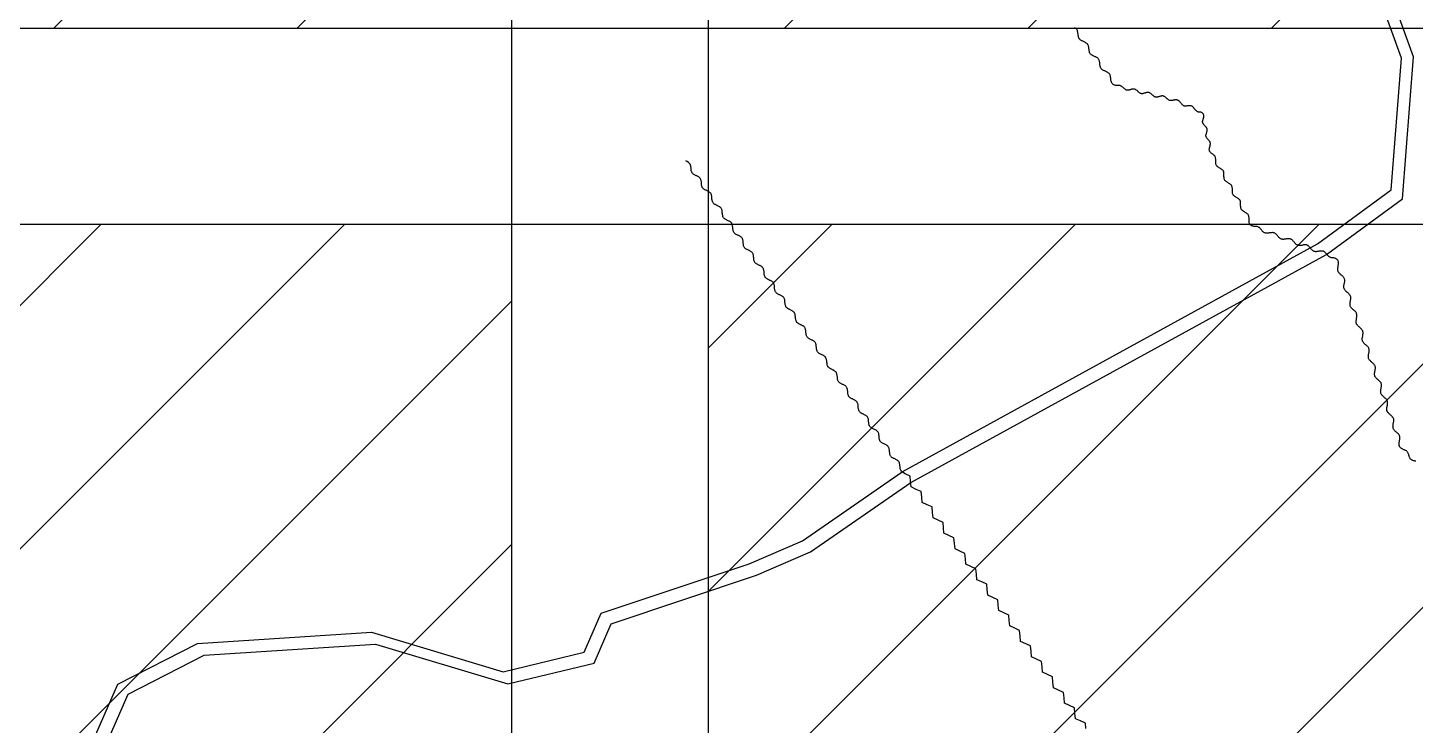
# Model space of a CAD drawing. Header units: metres. Extents: x 511779 to 512620, y 196282 to 196876.
# Drawn here: x 512557.4 to 512567.47, y 196420.21 to 196425.28 of the extents above; entities that cross this region are included whole.
import ezdxf

# ---------------------------------------------------------------- set-up
doc = ezdxf.new("R2010")
doc.units = ezdxf.units.M
doc.header["$MEASUREMENT"] = 0
doc.layers.get('0').update_dxf_attribs({"linetype": 'CONTINUOUS'})
for name, color, linetype in [('BANGUNAN', 5, 'CONTINUOUS'), ('KOP', 7, 'CONTINUOUS'), ('sungai', 45, 'CONTINUOUS')]:
    doc.layers.add(name, color=color, linetype=linetype)

msp = doc.modelspace()

# ---------------------------------------------------------------- hatches: boundary and pattern name
at = {"layer": 'KOP', "ltscale": 0.5}
h = msp.add_hatch(dxfattribs=at)
h.set_pattern_fill('ANSI31', color=1, scale=10, style=0)
h.set_pattern_definition([(45, (71.4876, 0), (-0.8838834765, 0.8838834765), [])])
edge = h.paths.add_edge_path(flags=16)
edge.add_arc((512532.423, 196433.478), 3.057, 0, 360)
h.paths.add_polyline_path([(512523.858, 196440.95), (512543.808, 196440.95), (512543.808, 196423.85), (512523.858, 196423.85)])
h.paths.add_polyline_path([(512542.383, 196440.95), (512562.333, 196440.95), (512562.333, 196423.85), (512542.383, 196423.85)])
edge = h.paths.add_edge_path(flags=16)
edge.add_arc((512551.955, 196433.478), 3.057, 0, 360)
h.paths.add_polyline_path([(512560.908, 196440.95), (512580.858, 196440.95), (512580.858, 196423.85), (512560.908, 196423.85)])
edge = h.paths.add_edge_path(flags=16)
edge.add_arc((512570.126, 196433.478), 3.057, 0, 360)
h.paths.add_polyline_path([(512579.433, 196425.275), (512599.383, 196425.275), (512599.383, 196408.175), (512579.433, 196408.175)])
edge = h.paths.add_edge_path(flags=16)
edge.add_arc((512589.144, 196417.665), 3.057, 0, 360)
h.paths.add_polyline_path([(512560.908, 196425.275), (512580.858, 196425.275), (512580.858, 196408.175), (512560.908, 196408.175)])
h.paths.add_polyline_path([(512542.383, 196425.275), (512562.333, 196425.275), (512562.333, 196408.175), (512542.383, 196408.175)])
h.paths.add_polyline_path([(512523.858, 196425.275), (512543.808, 196425.275), (512543.808, 196408.175), (512523.858, 196408.175)])
h.paths.add_polyline_path([(512505.333, 196425.275), (512525.283, 196425.275), (512525.283, 196408.175), (512505.333, 196408.175)])
h.paths.add_polyline_path([(512523.858, 196409.6), (512543.808, 196409.6), (512543.808, 196392.5), (512523.858, 196392.5)])
h.paths.add_polyline_path([(512505.333, 196409.6), (512525.283, 196409.6), (512525.283, 196392.5), (512505.333, 196392.5)])
h.paths.add_polyline_path([(512542.383, 196409.6), (512562.333, 196409.6), (512562.333, 196392.5), (512542.383, 196392.5)])
h.paths.add_polyline_path([(512560.908, 196409.6), (512580.858, 196409.6), (512580.858, 196392.5), (512560.908, 196392.5)])
h.paths.add_polyline_path([(512579.433, 196409.6), (512599.383, 196409.6), (512599.383, 196392.5), (512579.433, 196392.5)])
h.paths.add_polyline_path([(512597.958, 196393.925), (512617.908, 196393.925), (512617.908, 196376.825), (512597.958, 196376.825)])
h.paths.add_polyline_path([(512579.433, 196393.925), (512599.383, 196393.925), (512599.383, 196376.825), (512579.433, 196376.825)])
h.paths.add_polyline_path([(512560.908, 196393.925), (512580.858, 196393.925), (512580.858, 196376.825), (512560.908, 196376.825)])
h.paths.add_polyline_path([(512542.383, 196393.925), (512562.333, 196393.925), (512562.333, 196376.825), (512542.383, 196376.825)])
h.paths.add_polyline_path([(512523.858, 196393.925), (512543.808, 196393.925), (512543.808, 196376.825), (512523.858, 196376.825)])
edge = h.paths.add_edge_path(flags=16)
edge.add_arc((512571.015, 196385.187), 3.057, 0, 360)
edge = h.paths.add_edge_path(flags=16)
edge.add_arc((512551.79, 196384.481), 3.057, 0, 360)
edge = h.paths.add_edge_path(flags=16)
edge.add_arc((512532.988, 196384.481), 3.057, 0, 360)
edge = h.paths.add_edge_path(flags=16)
edge.add_arc((512533.899, 196400.421), 3.057, 0, 360)
edge = h.paths.add_edge_path(flags=16)
edge.add_arc((512514.397, 196399.691), 3.057, 0, 360)
edge = h.paths.add_edge_path(flags=16)
edge.add_arc((512515.155, 196416.926), 3.057, 0, 360)
edge = h.paths.add_edge_path(flags=16)
edge.add_arc((512533.571, 196417.021), 3.057, 0, 360)
edge = h.paths.add_edge_path(flags=16)
edge.add_arc((512552.148, 196417.106), 3.057, 0, 360)
edge = h.paths.add_edge_path(flags=16)
edge.add_arc((512552.949, 196400.556), 3.057, 0, 360)
edge = h.paths.add_edge_path(flags=16)
edge.add_arc((512570.351, 196400.556), 3.057, 0, 360)
edge = h.paths.add_edge_path(flags=16)
edge.add_arc((512570.294, 196416.853), 3.057, 0, 360)
edge = h.paths.add_edge_path(flags=16)
edge.add_arc((512589.265, 196401.204), 3.057, 0, 360)
edge = h.paths.add_edge_path(flags=16)
edge.add_arc((512589.798, 196384.821), 3.057, 0, 360)
edge = h.paths.add_edge_path(flags=16)
edge.add_arc((512608.213, 196384.944), 3.057, 0, 360)

# ---------------------------------------------------------------- linework, layer by layer
at = {"color": 5, "linetype": 'Continuous', "lineweight": -3}
for points in [[(512542.383, 196440.95), (512562.333, 196440.95), (512562.333, 196423.85), (512542.383, 196423.85)], [(512560.908, 196440.95), (512580.858, 196440.95), (512580.858, 196423.85), (512560.908, 196423.85)], [(512542.383, 196425.275), (512562.333, 196425.275), (512562.333, 196408.175), (512542.383, 196408.175)], [(512560.908, 196425.275), (512580.858, 196425.275), (512580.858, 196408.175), (512560.908, 196408.175)]]:
    msp.add_lwpolyline(points, close=True, dxfattribs=at)
at = {"layer": 'BANGUNAN', "color": 3, "linetype": 'Continuous'}
for p, q in [((512567.366, 196425.056), (512567.136, 196425.696)), ((512567.453, 196425.068), (512567.22, 196425.714)), ((512567.291, 196424.101), (512567.366, 196425.056)), ((512567.372, 196424.035), (512567.453, 196425.068)), ((512566.756, 196423.709), (512567.291, 196424.101)), ((512566.82, 196423.631), (512567.372, 196424.035)), ((512563.742, 196422.055), (512566.756, 196423.709)), ((512563.805, 196421.976), (512566.82, 196423.631)), ((512563.017, 196421.554), (512563.742, 196422.055)), ((512563.077, 196421.474), (512563.805, 196421.976)), ((512562.631, 196421.386), (512563.017, 196421.554)), ((512562.685, 196421.303), (512563.077, 196421.474)), ((512561.557, 196421.027), (512562.631, 196421.386)), ((512561.63, 196420.95), (512562.685, 196421.303)), ((512561.433, 196420.744), (512561.557, 196421.027)), ((512561.505, 196420.665), (512561.63, 196420.95)), ((512558.048, 196420.513), (512558.627, 196420.808)), ((512558.627, 196420.808), (512559.889, 196420.89)), ((512559.889, 196420.89), (512560.845, 196420.602)), ((512558.123, 196420.441), (512558.676, 196420.723)), ((512558.676, 196420.723), (512559.92, 196420.804)), ((512559.92, 196420.804), (512560.88, 196420.514)), ((512560.845, 196420.602), (512561.433, 196420.744)), ((512560.88, 196420.514), (512561.505, 196420.665)), ((512557.705, 196419.726), (512558.048, 196420.513)), ((512557.788, 196419.673), (512558.123, 196420.441))]:
    msp.add_line(p, q, dxfattribs=at)
at = {"layer": 'sungai', "color": 43, "lineweight": -3, "ltscale": 30}
for points in [[(512567.469, 196422.131), (512567.465, 196422.132), (512567.461, 196422.133), (512567.456, 196422.134), (512567.452, 196422.135), (512567.448, 196422.137), (512567.444, 196422.138), (512567.441, 196422.14), (512567.437, 196422.142), (512567.434, 196422.144), (512567.431, 196422.147), (512567.429, 196422.15), (512567.427, 196422.153), (512567.425, 196422.157), (512567.423, 196422.161), (512567.422, 196422.165), (512567.42, 196422.169), (512567.419, 196422.174), (512567.418, 196422.178), (512567.416, 196422.182), (512567.415, 196422.186), (512567.413, 196422.19), (512567.411, 196422.194), (512567.409, 196422.197), (512567.407, 196422.2), (512567.404, 196422.203), (512567.401, 196422.206), (512567.398, 196422.208), (512567.394, 196422.209), (512567.39, 196422.211), (512567.386, 196422.213), (512567.382, 196422.214), (512567.378, 196422.216), (512567.374, 196422.218), (512567.37, 196422.22), (512567.366, 196422.223), (512567.363, 196422.225), (512567.359, 196422.228), (512567.356, 196422.231), (512567.354, 196422.235), (512567.352, 196422.239), (512567.35, 196422.242), (512567.349, 196422.246), (512567.348, 196422.251), (512567.348, 196422.255), (512567.348, 196422.26), (512567.349, 196422.264), (512567.349, 196422.269), (512567.35, 196422.274), (512567.351, 196422.278), (512567.352, 196422.283), (512567.353, 196422.288), (512567.353, 196422.293), (512567.354, 196422.297), (512567.354, 196422.302), (512567.354, 196422.306), (512567.353, 196422.31), (512567.352, 196422.314), (512567.35, 196422.318), (512567.348, 196422.322), (512567.346, 196422.325), (512567.343, 196422.329), (512567.339, 196422.332), (512567.336, 196422.335), (512567.332, 196422.339), (512567.329, 196422.342), (512567.325, 196422.345), (512567.321, 196422.348), (512567.318, 196422.351), (512567.315, 196422.355), (512567.312, 196422.358), (512567.309, 196422.362), (512567.307, 196422.365), (512567.305, 196422.369), (512567.304, 196422.373), (512567.304, 196422.378), (512567.303, 196422.382), (512567.304, 196422.386), (512567.304, 196422.391), (512567.305, 196422.396), (512567.306, 196422.4), (512567.306, 196422.405), (512567.307, 196422.41), (512567.308, 196422.415), (512567.309, 196422.419), (512567.309, 196422.424), (512567.309, 196422.429), (512567.309, 196422.433), (512567.309, 196422.437), (512567.307, 196422.441), (512567.306, 196422.445), (512567.304, 196422.449), (512567.301, 196422.452), (512567.298, 196422.456), (512567.295, 196422.459), (512567.291, 196422.462), (512567.288, 196422.465), (512567.284, 196422.469), (512567.28, 196422.472), (512567.277, 196422.475), (512567.273, 196422.478), (512567.27, 196422.482), (512567.267, 196422.485), (512567.265, 196422.489), (512567.262, 196422.492), (512567.261, 196422.496), (512567.26, 196422.5), (512567.259, 196422.504), (512567.259, 196422.509), (512567.259, 196422.513), (512567.26, 196422.518), (512567.26, 196422.523), (512567.261, 196422.527), (512567.262, 196422.532), (512567.263, 196422.537), (512567.264, 196422.542), (512567.264, 196422.546), (512567.265, 196422.551), (512567.265, 196422.555), (512567.265, 196422.56), (512567.264, 196422.564), (512567.263, 196422.568), (512567.261, 196422.572), (512567.259, 196422.576), (512567.257, 196422.579), (512567.254, 196422.583), (512567.25, 196422.586), (512567.247, 196422.589), (512567.243, 196422.592), (512567.24, 196422.595), (512567.236, 196422.599), (512567.232, 196422.602), (512567.229, 196422.605), (512567.226, 196422.608), (512567.223, 196422.612), (512567.22, 196422.615), (512567.218, 196422.619), (512567.216, 196422.623), (512567.215, 196422.627), (512567.215, 196422.631), (512567.214, 196422.636), (512567.215, 196422.64), (512567.215, 196422.645), (512567.216, 196422.649), (512567.216, 196422.654), (512567.217, 196422.659), (512567.218, 196422.664), (512567.219, 196422.668), (512567.22, 196422.673), (512567.22, 196422.678), (512567.22, 196422.682), (512567.22, 196422.687), (512567.22, 196422.691), (512567.218, 196422.695), (512567.217, 196422.699), (512567.215, 196422.702), (512567.212, 196422.706), (512567.209, 196422.709), (512567.206, 196422.713), (512567.202, 196422.716), (512567.199, 196422.719), (512567.195, 196422.722), (512567.191, 196422.725), (512567.188, 196422.729), (512567.184, 196422.732), (512567.181, 196422.735), (512567.178, 196422.739), (512567.176, 196422.742), (512567.173, 196422.746), (512567.172, 196422.75), (512567.171, 196422.754), (512567.17, 196422.758), (512567.17, 196422.762), (512567.17, 196422.767), (512567.17, 196422.772), (512567.171, 196422.776), (512567.172, 196422.781), (512567.173, 196422.786), (512567.174, 196422.79), (512567.175, 196422.795), (512567.175, 196422.8), (512567.176, 196422.805), (512567.176, 196422.809), (512567.176, 196422.813), (512567.175, 196422.818), (512567.174, 196422.822), (512567.172, 196422.826), (512567.17, 196422.829), (512567.167, 196422.833), (512567.165, 196422.836), (512567.161, 196422.84), (512567.158, 196422.843), (512567.154, 196422.846), (512567.151, 196422.849), (512567.147, 196422.852), (512567.143, 196422.856), (512567.14, 196422.859), (512567.137, 196422.862), (512567.134, 196422.865), (512567.131, 196422.869), (512567.129, 196422.873), (512567.127, 196422.877), (512567.126, 196422.881), (512567.125, 196422.885), (512567.125, 196422.889), (512567.125, 196422.894), (512567.126, 196422.898), (512567.127, 196422.903), (512567.127, 196422.908), (512567.128, 196422.913), (512567.129, 196422.917), (512567.13, 196422.922), (512567.131, 196422.927), (512567.131, 196422.931), (512567.131, 196422.936), (512567.131, 196422.94), (512567.13, 196422.944), (512567.129, 196422.949), (512567.128, 196422.952), (512567.126, 196422.956), (512567.123, 196422.96), (512567.12, 196422.963), (512567.117, 196422.966), (512567.113, 196422.97), (512567.11, 196422.973), (512567.106, 196422.976), (512567.102, 196422.979), (512567.099, 196422.982), (512567.095, 196422.986), (512567.092, 196422.989), (512567.089, 196422.992), (512567.087, 196422.996), (512567.084, 196423), (512567.083, 196423.003), (512567.082, 196423.007), (512567.081, 196423.012), (512567.081, 196423.016), (512567.081, 196423.021), (512567.081, 196423.025), (512567.082, 196423.03), (512567.083, 196423.035), (512567.084, 196423.039), (512567.085, 196423.044), (512567.085, 196423.049), (512567.086, 196423.054), (512567.087, 196423.058), (512567.087, 196423.063), (512567.087, 196423.067), (512567.086, 196423.071), (512567.085, 196423.075), (512567.083, 196423.079), (512567.081, 196423.083), (512567.078, 196423.086), (512567.075, 196423.09), (512567.072, 196423.093), (512567.069, 196423.096), (512567.065, 196423.1), (512567.062, 196423.103), (512567.058, 196423.106), (512567.054, 196423.109), (512567.051, 196423.112), (512567.048, 196423.116), (512567.045, 196423.119), (512567.042, 196423.123), (512567.04, 196423.126), (512567.038, 196423.13), (512567.037, 196423.134), (512567.036, 196423.139), (512567.036, 196423.143), (512567.036, 196423.147), (512567.037, 196423.152), (512567.038, 196423.157), (512567.038, 196423.161), (512567.039, 196423.166), (512567.04, 196423.171), (512567.041, 196423.176), (512567.042, 196423.18), (512567.042, 196423.185), (512567.042, 196423.19), (512567.042, 196423.194), (512567.041, 196423.198), (512567.04, 196423.202), (512567.039, 196423.206), (512567.036, 196423.21), (512567.034, 196423.213), (512567.031, 196423.217), (512567.028, 196423.22), (512567.024, 196423.223), (512567.021, 196423.226), (512567.017, 196423.23), (512567.013, 196423.233), (512567.01, 196423.236), (512567.006, 196423.239), (512567.003, 196423.243), (512567, 196423.246), (512566.997, 196423.25), (512566.995, 196423.253), (512566.994, 196423.257), (512566.993, 196423.261), (512566.992, 196423.265), (512566.992, 196423.27), (512566.992, 196423.274), (512566.992, 196423.279), (512566.993, 196423.284), (512566.994, 196423.288), (512566.995, 196423.293), (512566.996, 196423.298), (512566.996, 196423.303), (512566.997, 196423.307), (512566.998, 196423.312), (512566.998, 196423.316), (512566.998, 196423.321), (512566.997, 196423.325), (512566.996, 196423.329), (512566.994, 196423.333), (512566.992, 196423.337), (512566.989, 196423.34), (512566.986, 196423.344), (512566.983, 196423.347), (512566.98, 196423.35), (512566.976, 196423.353), (512566.972, 196423.356), (512566.969, 196423.36), (512566.965, 196423.363), (512566.962, 196423.366), (512566.959, 196423.369), (512566.956, 196423.373), (512566.953, 196423.376), (512566.951, 196423.38), (512566.949, 196423.384), (512566.948, 196423.388), (512566.947, 196423.392), (512566.947, 196423.397), (512566.947, 196423.401), (512566.948, 196423.406), (512566.948, 196423.41), (512566.949, 196423.415), (512566.95, 196423.42), (512566.951, 196423.425), (512566.952, 196423.429), (512566.953, 196423.434), (512566.953, 196423.439), (512566.953, 196423.443), (512566.953, 196423.448), (512566.952, 196423.452), (512566.951, 196423.456), (512566.95, 196423.46), (512566.947, 196423.463), (512566.945, 196423.467), (512566.942, 196423.47), (512566.939, 196423.474), (512566.935, 196423.477), (512566.932, 196423.48), (512566.928, 196423.483), (512566.924, 196423.486), (512566.921, 196423.49), (512566.917, 196423.493), (512566.914, 196423.496), (512566.911, 196423.5), (512566.908, 196423.503), (512566.906, 196423.507), (512566.905, 196423.511), (512566.903, 196423.515), (512566.903, 196423.519), (512566.903, 196423.523), (512566.903, 196423.528), (512566.903, 196423.533), (512566.904, 196423.537), (512566.905, 196423.542), (512566.906, 196423.547), (512566.907, 196423.552), (512566.907, 196423.556), (512566.908, 196423.561), (512566.908, 196423.566), (512566.909, 196423.57), (512566.908, 196423.574), (512566.908, 196423.579), (512566.907, 196423.583), (512566.905, 196423.587), (512566.903, 196423.59), (512566.9, 196423.594), (512566.897, 196423.597), (512566.894, 196423.599), (512566.89, 196423.602), (512566.886, 196423.603), (512566.882, 196423.605), (512566.878, 196423.606), (512566.874, 196423.607), (512566.87, 196423.607), (512566.865, 196423.607), (512566.861, 196423.608), (512566.857, 196423.608), (512566.853, 196423.609), (512566.849, 196423.61), (512566.846, 196423.612), (512566.842, 196423.614), (512566.839, 196423.616), (512566.836, 196423.619), (512566.833, 196423.622), (512566.83, 196423.625), (512566.827, 196423.629), (512566.824, 196423.632), (512566.821, 196423.636), (512566.818, 196423.639), (512566.815, 196423.643), (512566.812, 196423.646), (512566.809, 196423.649), (512566.806, 196423.651), (512566.802, 196423.653), (512566.799, 196423.655), (512566.795, 196423.656), (512566.791, 196423.657), (512566.787, 196423.657), (512566.782, 196423.657), (512566.778, 196423.657), (512566.774, 196423.656), (512566.769, 196423.655), (512566.765, 196423.655), (512566.76, 196423.654), (512566.756, 196423.653), (512566.751, 196423.653), (512566.747, 196423.652), (512566.742, 196423.652), (512566.738, 196423.653), (512566.734, 196423.653), (512566.731, 196423.654), (512566.727, 196423.656), (512566.724, 196423.658), (512566.72, 196423.661), (512566.717, 196423.664), (512566.714, 196423.667), (512566.711, 196423.67), (512566.708, 196423.673), (512566.705, 196423.677), (512566.702, 196423.68), (512566.699, 196423.684), (512566.696, 196423.687), (512566.693, 196423.69), (512566.69, 196423.693), (512566.687, 196423.696), (512566.683, 196423.698), (512566.68, 196423.7), (512566.676, 196423.701), (512566.672, 196423.701), (512566.668, 196423.702), (512566.664, 196423.702), (512566.659, 196423.701), (512566.655, 196423.701), (512566.65, 196423.7), (512566.646, 196423.699), (512566.641, 196423.698), (512566.637, 196423.698), (512566.632, 196423.697), (512566.628, 196423.697), (512566.624, 196423.697), (512566.62, 196423.697), (512566.616, 196423.698), (512566.612, 196423.699), (512566.608, 196423.701), (512566.605, 196423.703), (512566.601, 196423.705), (512566.598, 196423.708), (512566.595, 196423.711), (512566.592, 196423.715), (512566.589, 196423.718), (512566.586, 196423.721), (512566.583, 196423.725), (512566.58, 196423.728), (512566.577, 196423.732), (512566.574, 196423.735), (512566.571, 196423.738), (512566.568, 196423.74), (512566.564, 196423.742), (512566.561, 196423.744), (512566.557, 196423.745), (512566.553, 196423.746), (512566.549, 196423.746), (512566.545, 196423.746), (512566.54, 196423.746), (512566.536, 196423.745), (512566.531, 196423.745), (512566.527, 196423.744), (512566.522, 196423.743), (512566.518, 196423.742), (512566.513, 196423.742), (512566.509, 196423.741), (512566.505, 196423.741), (512566.501, 196423.742), (512566.497, 196423.742), (512566.493, 196423.743), (512566.489, 196423.745), (512566.486, 196423.747), (512566.483, 196423.75), (512566.479, 196423.753), (512566.476, 196423.756), (512566.473, 196423.759), (512566.47, 196423.763), (512566.467, 196423.766), (512566.465, 196423.77), (512566.462, 196423.773), (512566.459, 196423.776), (512566.456, 196423.779), (512566.452, 196423.782), (512566.449, 196423.785), (512566.446, 196423.787), (512566.442, 196423.789), (512566.438, 196423.79), (512566.434, 196423.79), (512566.43, 196423.791), (512566.426, 196423.791), (512566.421, 196423.79), (512566.417, 196423.79), (512566.413, 196423.789), (512566.408, 196423.788), (512566.404, 196423.788), (512566.399, 196423.787), (512566.395, 196423.786), (512566.39, 196423.786), (512566.386, 196423.786), (512566.382, 196423.786), (512566.378, 196423.787), (512566.374, 196423.788), (512566.37, 196423.79), (512566.367, 196423.792), (512566.364, 196423.794), (512566.361, 196423.797), (512566.357, 196423.8), (512566.354, 196423.804), (512566.352, 196423.807), (512566.349, 196423.811), (512566.346, 196423.814), (512566.343, 196423.818), (512566.34, 196423.821), (512566.337, 196423.824), (512566.334, 196423.827), (512566.33, 196423.829), (512566.327, 196423.831), (512566.323, 196423.833), (512566.319, 196423.834), (512566.315, 196423.835), (512566.311, 196423.835), (512566.307, 196423.836), (512566.303, 196423.836), (512566.299, 196423.836), (512566.294, 196423.836), (512566.29, 196423.837), (512566.286, 196423.838), (512566.282, 196423.839), (512566.278, 196423.841), (512566.275, 196423.843), (512566.271, 196423.845), (512566.268, 196423.848), (512566.266, 196423.85), (512566.264, 196423.854), (512566.262, 196423.857), (512566.261, 196423.861), (512566.26, 196423.865), (512566.259, 196423.869), (512566.259, 196423.873), (512566.259, 196423.877), (512566.259, 196423.882), (512566.259, 196423.886), (512566.259, 196423.89), (512566.259, 196423.895), (512566.259, 196423.899), (512566.258, 196423.903), (512566.258, 196423.907), (512566.257, 196423.911), (512566.256, 196423.915), (512566.254, 196423.918), (512566.252, 196423.922), (512566.249, 196423.925), (512566.246, 196423.927), (512566.243, 196423.93), (512566.24, 196423.932), (512566.236, 196423.935), (512566.232, 196423.937), (512566.229, 196423.939), (512566.225, 196423.942), (512566.221, 196423.944), (512566.218, 196423.946), (512566.214, 196423.949), (512566.211, 196423.951), (512566.208, 196423.954), (512566.205, 196423.957), (512566.203, 196423.96), (512566.202, 196423.964), (512566.2, 196423.967), (512566.2, 196423.971), (512566.199, 196423.975), (512566.199, 196423.979), (512566.198, 196423.984), (512566.198, 196423.988), (512566.198, 196423.992), (512566.198, 196423.997), (512566.198, 196424.001), (512566.198, 196424.006), (512566.198, 196424.01), (512566.197, 196424.014), (512566.196, 196424.018), (512566.195, 196424.021), (512566.194, 196424.025), (512566.191, 196424.028), (512566.189, 196424.031), (512566.186, 196424.034), (512566.183, 196424.036), (512566.179, 196424.039), (512566.176, 196424.041), (512566.172, 196424.043), (512566.168, 196424.046), (512566.164, 196424.048), (512566.161, 196424.05), (512566.157, 196424.053), (512566.154, 196424.055), (512566.15, 196424.058), (512566.147, 196424.06), (512566.145, 196424.063), (512566.143, 196424.066), (512566.141, 196424.07), (512566.14, 196424.074), (512566.139, 196424.078), (512566.138, 196424.082), (512566.138, 196424.086), (512566.138, 196424.09), (512566.138, 196424.095), (512566.138, 196424.099), (512566.138, 196424.103), (512566.138, 196424.108), (512566.138, 196424.112), (512566.137, 196424.116), (512566.137, 196424.12), (512566.136, 196424.124), (512566.135, 196424.128), (512566.133, 196424.131), (512566.131, 196424.135), (512566.128, 196424.138), (512566.125, 196424.14), (512566.122, 196424.143), (512566.119, 196424.145), (512566.115, 196424.148), (512566.111, 196424.15), (512566.108, 196424.152), (512566.104, 196424.154), (512566.1, 196424.157), (512566.097, 196424.159), (512566.093, 196424.161), (512566.09, 196424.164), (512566.087, 196424.167), (512566.084, 196424.17), (512566.082, 196424.173), (512566.081, 196424.176), (512566.079, 196424.18), (512566.079, 196424.184), (512566.078, 196424.188), (512566.078, 196424.192), (512566.077, 196424.197), (512566.077, 196424.201), (512566.077, 196424.205), (512566.077, 196424.21), (512566.077, 196424.214), (512566.077, 196424.218), (512566.077, 196424.223), (512566.076, 196424.227), (512566.075, 196424.231), (512566.074, 196424.234), (512566.073, 196424.238), (512566.07, 196424.241), (512566.068, 196424.244), (512566.065, 196424.247), (512566.062, 196424.249), (512566.058, 196424.252), (512566.055, 196424.254), (512566.051, 196424.256), (512566.047, 196424.259), (512566.043, 196424.261), (512566.04, 196424.263), (512566.036, 196424.265), (512566.033, 196424.268), (512566.029, 196424.27), (512566.026, 196424.273), (512566.024, 196424.276), (512566.022, 196424.279), (512566.02, 196424.283), (512566.019, 196424.287), (512566.018, 196424.29), (512566.017, 196424.294), (512566.017, 196424.299), (512566.017, 196424.303), (512566.017, 196424.307), (512566.017, 196424.312), (512566.017, 196424.316), (512566.017, 196424.321), (512566.017, 196424.325), (512566.016, 196424.329), (512566.016, 196424.333), (512566.015, 196424.337), (512566.014, 196424.341), (512566.012, 196424.344), (512566.01, 196424.347), (512566.007, 196424.35), (512566.005, 196424.353), (512566.001, 196424.356), (512565.998, 196424.358), (512565.995, 196424.361), (512565.992, 196424.363), (512565.988, 196424.366), (512565.985, 196424.368), (512565.982, 196424.371), (512565.98, 196424.373), (512565.977, 196424.376), (512565.975, 196424.379), (512565.973, 196424.382), (512565.972, 196424.385), (512565.971, 196424.388), (512565.97, 196424.391), (512565.97, 196424.394), (512565.971, 196424.398), (512565.971, 196424.401), (512565.972, 196424.405), (512565.973, 196424.408), (512565.974, 196424.412), (512565.975, 196424.415), (512565.976, 196424.419), (512565.977, 196424.422), (512565.978, 196424.426), (512565.978, 196424.43), (512565.979, 196424.433), (512565.979, 196424.436), (512565.979, 196424.44), (512565.978, 196424.443), (512565.977, 196424.446), (512565.976, 196424.449), (512565.974, 196424.452), (512565.972, 196424.455), (512565.97, 196424.457), (512565.968, 196424.46), (512565.965, 196424.463), (512565.963, 196424.466), (512565.96, 196424.468), (512565.958, 196424.471), (512565.955, 196424.474), (512565.953, 196424.477), (512565.951, 196424.48), (512565.949, 196424.482), (512565.948, 196424.485), (512565.947, 196424.489), (512565.946, 196424.492), (512565.946, 196424.495), (512565.946, 196424.498), (512565.947, 196424.502), (512565.948, 196424.505), (512565.949, 196424.509), (512565.95, 196424.512), (512565.951, 196424.516), (512565.952, 196424.52), (512565.953, 196424.523), (512565.954, 196424.527), (512565.954, 196424.53), (512565.955, 196424.534), (512565.955, 196424.537), (512565.955, 196424.54), (512565.954, 196424.544), (512565.953, 196424.547), (512565.952, 196424.55), (512565.95, 196424.553), (512565.948, 196424.555), (512565.946, 196424.558), (512565.944, 196424.561), (512565.941, 196424.564), (512565.939, 196424.566), (512565.936, 196424.569), (512565.934, 196424.572), (512565.931, 196424.575), (512565.929, 196424.577), (512565.927, 196424.58), (512565.925, 196424.583), (512565.924, 196424.586), (512565.923, 196424.589), (512565.922, 196424.592), (512565.922, 196424.596), (512565.922, 196424.599), (512565.923, 196424.603), (512565.924, 196424.606), (512565.925, 196424.61), (512565.926, 196424.613), (512565.927, 196424.617), (512565.928, 196424.62), (512565.929, 196424.624), (512565.93, 196424.627), (512565.93, 196424.631), (512565.931, 196424.634), (512565.931, 196424.638), (512565.931, 196424.641), (512565.93, 196424.644), (512565.929, 196424.647), (512565.928, 196424.65), (512565.926, 196424.653), (512565.924, 196424.656), (512565.922, 196424.658), (512565.919, 196424.66), (512565.916, 196424.662), (512565.913, 196424.663), (512565.909, 196424.664), (512565.906, 196424.664), (512565.903, 196424.665), (512565.899, 196424.665), (512565.895, 196424.666), (512565.892, 196424.666), (512565.889, 196424.667), (512565.885, 196424.668), (512565.882, 196424.67), (512565.879, 196424.672), (512565.877, 196424.674), (512565.874, 196424.677), (512565.871, 196424.679), (512565.869, 196424.682), (512565.867, 196424.685), (512565.864, 196424.689), (512565.862, 196424.692), (512565.859, 196424.695), (512565.857, 196424.698), (512565.854, 196424.701), (512565.852, 196424.703), (512565.849, 196424.706), (512565.846, 196424.708), (512565.843, 196424.709), (512565.84, 196424.71), (512565.836, 196424.711), (512565.833, 196424.711), (512565.829, 196424.711), (512565.825, 196424.711), (512565.822, 196424.711), (512565.818, 196424.711), (512565.814, 196424.71), (512565.81, 196424.71), (512565.806, 196424.709), (512565.802, 196424.709), (512565.798, 196424.709), (512565.795, 196424.709), (512565.791, 196424.709), (512565.788, 196424.71), (512565.784, 196424.711), (512565.781, 196424.713), (512565.778, 196424.715), (512565.776, 196424.717), (512565.773, 196424.72), (512565.771, 196424.723), (512565.768, 196424.726), (512565.766, 196424.729), (512565.763, 196424.732), (512565.761, 196424.735), (512565.759, 196424.738), (512565.756, 196424.741), (512565.754, 196424.744), (512565.751, 196424.746), (512565.748, 196424.749), (512565.745, 196424.751), (512565.742, 196424.752), (512565.739, 196424.753), (512565.736, 196424.754), (512565.732, 196424.754), (512565.728, 196424.755), (512565.725, 196424.754), (512565.721, 196424.754), (512565.717, 196424.753), (512565.713, 196424.753), (512565.709, 196424.752), (512565.706, 196424.751), (512565.702, 196424.75), (512565.698, 196424.749), (512565.695, 196424.749), (512565.691, 196424.749), (512565.688, 196424.749), (512565.684, 196424.75), (512565.681, 196424.751), (512565.678, 196424.752), (512565.675, 196424.754), (512565.672, 196424.756), (512565.669, 196424.758), (512565.666, 196424.761), (512565.664, 196424.763), (512565.661, 196424.766), (512565.658, 196424.769), (512565.655, 196424.771), (512565.652, 196424.774), (512565.649, 196424.776), (512565.646, 196424.778), (512565.643, 196424.78), (512565.64, 196424.781), (512565.637, 196424.782), (512565.634, 196424.783), (512565.63, 196424.783), (512565.627, 196424.783), (512565.623, 196424.782), (512565.62, 196424.782), (512565.616, 196424.781), (512565.612, 196424.78), (512565.609, 196424.779), (512565.605, 196424.777), (512565.601, 196424.776), (512565.597, 196424.776), (512565.594, 196424.775), (512565.59, 196424.774), (512565.587, 196424.774), (512565.583, 196424.774), (512565.58, 196424.775), (512565.577, 196424.776), (512565.574, 196424.777), (512565.571, 196424.779), (512565.568, 196424.781), (512565.565, 196424.783), (512565.562, 196424.786), (512565.559, 196424.788), (512565.556, 196424.791), (512565.553, 196424.794), (512565.551, 196424.796), (512565.548, 196424.799), (512565.545, 196424.801), (512565.542, 196424.803), (512565.539, 196424.805), (512565.536, 196424.806), (512565.533, 196424.807), (512565.529, 196424.808), (512565.526, 196424.808), (512565.522, 196424.808), (512565.519, 196424.807), (512565.515, 196424.807), (512565.511, 196424.806), (512565.508, 196424.805), (512565.504, 196424.804), (512565.5, 196424.803), (512565.497, 196424.802), (512565.493, 196424.801), (512565.489, 196424.8), (512565.486, 196424.799), (512565.482, 196424.799), (512565.479, 196424.799), (512565.476, 196424.8), (512565.472, 196424.801), (512565.469, 196424.802), (512565.466, 196424.804), (512565.463, 196424.806), (512565.46, 196424.809), (512565.457, 196424.811), (512565.455, 196424.814), (512565.452, 196424.816), (512565.449, 196424.819), (512565.446, 196424.822), (512565.443, 196424.824), (512565.44, 196424.826), (512565.438, 196424.828), (512565.434, 196424.83), (512565.431, 196424.832), (512565.428, 196424.833), (512565.425, 196424.833), (512565.421, 196424.833), (512565.418, 196424.833), (512565.414, 196424.833), (512565.411, 196424.832), (512565.407, 196424.831), (512565.403, 196424.83), (512565.4, 196424.829), (512565.396, 196424.828), (512565.392, 196424.827), (512565.389, 196424.826), (512565.385, 196424.825), (512565.381, 196424.825), (512565.378, 196424.824), (512565.374, 196424.825), (512565.371, 196424.825), (512565.368, 196424.826), (512565.365, 196424.828), (512565.362, 196424.829), (512565.359, 196424.831), (512565.356, 196424.834), (512565.353, 196424.836), (512565.35, 196424.839), (512565.347, 196424.841), (512565.345, 196424.844), (512565.342, 196424.847), (512565.339, 196424.849), (512565.336, 196424.852), (512565.333, 196424.854), (512565.33, 196424.855), (512565.327, 196424.857), (512565.324, 196424.858), (512565.32, 196424.858), (512565.317, 196424.859), (512565.313, 196424.859), (512565.31, 196424.858), (512565.306, 196424.858), (512565.302, 196424.858), (512565.298, 196424.858), (512565.294, 196424.858), (512565.29, 196424.859), (512565.286, 196424.86), (512565.282, 196424.861), (512565.278, 196424.863), (512565.274, 196424.865), (512565.271, 196424.867), (512565.268, 196424.87), (512565.265, 196424.873), (512565.263, 196424.877), (512565.261, 196424.881), (512565.26, 196424.885), (512565.258, 196424.889), (512565.257, 196424.894), (512565.257, 196424.898), (512565.256, 196424.903), (512565.256, 196424.908), (512565.255, 196424.913), (512565.254, 196424.918), (512565.254, 196424.922), (512565.253, 196424.927), (512565.252, 196424.931), (512565.25, 196424.935), (512565.248, 196424.939), (512565.246, 196424.943), (512565.243, 196424.946), (512565.24, 196424.949), (512565.237, 196424.951), (512565.233, 196424.954), (512565.229, 196424.956), (512565.225, 196424.958), (512565.22, 196424.96), (512565.216, 196424.962), (512565.212, 196424.964), (512565.207, 196424.966), (512565.203, 196424.968), (512565.199, 196424.97), (512565.195, 196424.973), (512565.192, 196424.975), (512565.188, 196424.978), (512565.186, 196424.981), (512565.184, 196424.985), (512565.182, 196424.989), (512565.18, 196424.993), (512565.179, 196424.997), (512565.178, 196425.002), (512565.177, 196425.006), (512565.177, 196425.011), (512565.176, 196425.016), (512565.176, 196425.021), (512565.175, 196425.025), (512565.174, 196425.03), (512565.174, 196425.035), (512565.172, 196425.039), (512565.171, 196425.043), (512565.169, 196425.047), (512565.167, 196425.05), (512565.164, 196425.054), (512565.161, 196425.057), (512565.158, 196425.059), (512565.154, 196425.062), (512565.15, 196425.064), (512565.146, 196425.066), (512565.141, 196425.068), (512565.137, 196425.07), (512565.132, 196425.072), (512565.128, 196425.074), (512565.124, 196425.076), (512565.12, 196425.078), (512565.116, 196425.08), (512565.112, 196425.083), (512565.109, 196425.086), (512565.107, 196425.089), (512565.104, 196425.093), (512565.102, 196425.097), (512565.101, 196425.101), (512565.1, 196425.105), (512565.099, 196425.11), (512565.098, 196425.114), (512565.098, 196425.119), (512565.097, 196425.124), (512565.097, 196425.129), (512565.096, 196425.133), (512565.095, 196425.138), (512565.094, 196425.142), (512565.093, 196425.147), (512565.092, 196425.151), (512565.09, 196425.155), (512565.088, 196425.158), (512565.085, 196425.162), (512565.082, 196425.164), (512565.078, 196425.167), (512565.075, 196425.169), (512565.071, 196425.172), (512565.066, 196425.174), (512565.062, 196425.176), (512565.058, 196425.178), (512565.053, 196425.18), (512565.049, 196425.182), (512565.045, 196425.184), (512565.04, 196425.186), (512565.037, 196425.188), (512565.033, 196425.191), (512565.03, 196425.194), (512565.027, 196425.197), (512565.025, 196425.201), (512565.023, 196425.204), (512565.022, 196425.209), (512565.021, 196425.213), (512565.02, 196425.217), (512565.019, 196425.222), (512565.018, 196425.227), (512565.018, 196425.232), (512565.017, 196425.236), (512565.017, 196425.241), (512565.016, 196425.246), (512565.015, 196425.25), (512565.014, 196425.255), (512565.013, 196425.259), (512565.011, 196425.263), (512565.008, 196425.266), (512565.006, 196425.269), (512565.003, 196425.272), (512564.999, 196425.275), (512564.995, 196425.277), (512564.991, 196425.279)], [(512563.764, 196422.039), (512563.752, 196422.046), (512563.743, 196422.052), (512563.737, 196422.058), (512563.732, 196422.065), (512563.729, 196422.072), (512563.727, 196422.078), (512563.726, 196422.084), (512563.726, 196422.09), (512563.725, 196422.096), (512563.725, 196422.102), (512563.724, 196422.107), (512563.723, 196422.112), (512563.722, 196422.116), (512563.721, 196422.12), (512563.719, 196422.124), (512563.717, 196422.128), (512563.714, 196422.131), (512563.711, 196422.134), (512563.708, 196422.137), (512563.704, 196422.139), (512563.7, 196422.141), (512563.696, 196422.144), (512563.692, 196422.146), (512563.688, 196422.148), (512563.683, 196422.15), (512563.679, 196422.152), (512563.675, 196422.154), (512563.671, 196422.156), (512563.667, 196422.159), (512563.664, 196422.161), (512563.661, 196422.164), (512563.658, 196422.167), (512563.656, 196422.171), (512563.654, 196422.175), (512563.653, 196422.179), (512563.652, 196422.183), (512563.651, 196422.188), (512563.651, 196422.192), (512563.65, 196422.197), (512563.65, 196422.202), (512563.649, 196422.206), (512563.649, 196422.211), (512563.648, 196422.216), (512563.647, 196422.22), (512563.646, 196422.225), (512563.645, 196422.229), (512563.643, 196422.233), (512563.641, 196422.236), (512563.639, 196422.239), (512563.636, 196422.242), (512563.632, 196422.245), (512563.628, 196422.247), (512563.625, 196422.25), (512563.62, 196422.252), (512563.616, 196422.254), (512563.612, 196422.256), (512563.608, 196422.258), (512563.603, 196422.26), (512563.599, 196422.262), (512563.595, 196422.264), (512563.592, 196422.267), (512563.588, 196422.269), (512563.585, 196422.272), (512563.582, 196422.276), (512563.58, 196422.279), (512563.579, 196422.283), (512563.577, 196422.287), (512563.576, 196422.291), (512563.575, 196422.296), (512563.575, 196422.301), (512563.574, 196422.305), (512563.574, 196422.31), (512563.574, 196422.315), (512563.573, 196422.319), (512563.572, 196422.324), (512563.572, 196422.329), (512563.571, 196422.333), (512563.569, 196422.337), (512563.568, 196422.341), (512563.565, 196422.344), (512563.563, 196422.348), (512563.56, 196422.35), (512563.556, 196422.353), (512563.553, 196422.356), (512563.549, 196422.358), (512563.545, 196422.36), (512563.54, 196422.362), (512563.536, 196422.364), (512563.532, 196422.366), (512563.527, 196422.368), (512563.523, 196422.37), (512563.519, 196422.373), (512563.516, 196422.375), (512563.512, 196422.378), (512563.509, 196422.381), (512563.507, 196422.384), (512563.504, 196422.387), (512563.503, 196422.391), (512563.501, 196422.395), (512563.5, 196422.4), (512563.5, 196422.404), (512563.499, 196422.409), (512563.499, 196422.413), (512563.498, 196422.418), (512563.498, 196422.423), (512563.497, 196422.428), (512563.497, 196422.432), (512563.496, 196422.437), (512563.495, 196422.441), (512563.493, 196422.445), (512563.492, 196422.449), (512563.49, 196422.453), (512563.487, 196422.456), (512563.484, 196422.459), (512563.481, 196422.461), (512563.477, 196422.464), (512563.473, 196422.466), (512563.469, 196422.468), (512563.464, 196422.47), (512563.46, 196422.472), (512563.456, 196422.474), (512563.452, 196422.476), (512563.447, 196422.479), (512563.444, 196422.481), (512563.44, 196422.483), (512563.436, 196422.486), (512563.433, 196422.489), (512563.431, 196422.492), (512563.429, 196422.496), (512563.427, 196422.499), (512563.426, 196422.504), (512563.425, 196422.508), (512563.424, 196422.512), (512563.423, 196422.517), (512563.423, 196422.522), (512563.422, 196422.526), (512563.422, 196422.531), (512563.421, 196422.536), (512563.421, 196422.54), (512563.42, 196422.545), (512563.419, 196422.549), (512563.418, 196422.553), (512563.416, 196422.557), (512563.414, 196422.561), (512563.411, 196422.564), (512563.408, 196422.567), (512563.405, 196422.57), (512563.401, 196422.572), (512563.397, 196422.574), (512563.393, 196422.576), (512563.389, 196422.579), (512563.384, 196422.581), (512563.38, 196422.583), (512563.376, 196422.585), (512563.372, 196422.587), (512563.368, 196422.589), (512563.364, 196422.592), (512563.361, 196422.594), (512563.358, 196422.597), (512563.355, 196422.6), (512563.353, 196422.604), (512563.351, 196422.608), (512563.35, 196422.612), (512563.349, 196422.616), (512563.348, 196422.621), (512563.347, 196422.625), (512563.347, 196422.63), (512563.346, 196422.635), (512563.346, 196422.639), (512563.345, 196422.644), (512563.345, 196422.649), (512563.344, 196422.653), (512563.343, 196422.658), (512563.342, 196422.662), (512563.34, 196422.665), (512563.338, 196422.669), (512563.335, 196422.672), (512563.332, 196422.675), (512563.329, 196422.678), (512563.325, 196422.68), (512563.321, 196422.683), (512563.317, 196422.685), (512563.313, 196422.687), (512563.308, 196422.689), (512563.304, 196422.691), (512563.3, 196422.693), (512563.296, 196422.695), (512563.292, 196422.697), (512563.288, 196422.7), (512563.285, 196422.702), (512563.282, 196422.705), (512563.279, 196422.709), (512563.277, 196422.712), (512563.275, 196422.716), (512563.274, 196422.72), (512563.273, 196422.724), (512563.272, 196422.729), (512563.271, 196422.733), (512563.271, 196422.738), (512563.271, 196422.743), (512563.27, 196422.748), (512563.27, 196422.752), (512563.269, 196422.757), (512563.268, 196422.761), (512563.267, 196422.766), (512563.266, 196422.77), (512563.264, 196422.774), (512563.262, 196422.777), (512563.259, 196422.78), (512563.256, 196422.783), (512563.253, 196422.786), (512563.249, 196422.788), (512563.245, 196422.791), (512563.241, 196422.793), (512563.237, 196422.795), (512563.233, 196422.797), (512563.228, 196422.799), (512563.224, 196422.801), (512563.22, 196422.803), (512563.216, 196422.806), (512563.212, 196422.808), (512563.209, 196422.811), (512563.206, 196422.814), (512563.203, 196422.817), (512563.201, 196422.82), (512563.199, 196422.824), (512563.198, 196422.828), (512563.197, 196422.833), (512563.196, 196422.837), (512563.196, 196422.842), (512563.195, 196422.846), (512563.195, 196422.851), (512563.194, 196422.856), (512563.194, 196422.861), (512563.193, 196422.865), (512563.192, 196422.87), (512563.191, 196422.874), (512563.19, 196422.878), (512563.188, 196422.882), (512563.186, 196422.885), (512563.184, 196422.889), (512563.181, 196422.892), (512563.177, 196422.894), (512563.173, 196422.897), (512563.17, 196422.899), (512563.165, 196422.901), (512563.161, 196422.903), (512563.157, 196422.905), (512563.153, 196422.907), (512563.148, 196422.909), (512563.144, 196422.911), (512563.14, 196422.914), (512563.136, 196422.916), (512563.133, 196422.919), (512563.13, 196422.922), (512563.127, 196422.925), (512563.125, 196422.929), (512563.124, 196422.932), (512563.122, 196422.936), (512563.121, 196422.941), (512563.12, 196422.945), (512563.12, 196422.95), (512563.119, 196422.955), (512563.119, 196422.959), (512563.118, 196422.964), (512563.118, 196422.969), (512563.117, 196422.973), (512563.117, 196422.978), (512563.116, 196422.982), (512563.114, 196422.986), (512563.112, 196422.99), (512563.11, 196422.994), (512563.108, 196422.997), (512563.105, 196423), (512563.101, 196423.002), (512563.098, 196423.005), (512563.094, 196423.007), (512563.09, 196423.009), (512563.085, 196423.011), (512563.081, 196423.013), (512563.077, 196423.015), (512563.072, 196423.018), (512563.068, 196423.02), (512563.064, 196423.022), (512563.061, 196423.024), (512563.057, 196423.027), (512563.054, 196423.03), (512563.052, 196423.033), (512563.049, 196423.037), (512563.048, 196423.041), (512563.046, 196423.045), (512563.045, 196423.049), (512563.045, 196423.054), (512563.044, 196423.058), (512563.043, 196423.063), (512563.043, 196423.068), (512563.043, 196423.072), (512563.042, 196423.077), (512563.042, 196423.082), (512563.041, 196423.086), (512563.04, 196423.09), (512563.038, 196423.095), (512563.037, 196423.098), (512563.035, 196423.102), (512563.032, 196423.105), (512563.029, 196423.108), (512563.025, 196423.111), (512563.022, 196423.113), (512563.018, 196423.115), (512563.014, 196423.118), (512563.009, 196423.12), (512563.005, 196423.122), (512563.001, 196423.124), (512562.997, 196423.126), (512562.992, 196423.128), (512562.989, 196423.13), (512562.985, 196423.133), (512562.981, 196423.135), (512562.978, 196423.138), (512562.976, 196423.141), (512562.974, 196423.145), (512562.972, 196423.149), (512562.971, 196423.153), (512562.97, 196423.157), (512562.969, 196423.162), (512562.968, 196423.166), (512562.968, 196423.171), (512562.967, 196423.176), (512562.967, 196423.181), (512562.966, 196423.185), (512562.966, 196423.19), (512562.965, 196423.194), (512562.964, 196423.199), (512562.963, 196423.203), (512562.961, 196423.207), (512562.959, 196423.21), (512562.956, 196423.213), (512562.953, 196423.216), (512562.95, 196423.219), (512562.946, 196423.221), (512562.942, 196423.224), (512562.938, 196423.226), (512562.934, 196423.228), (512562.929, 196423.23), (512562.925, 196423.232), (512562.921, 196423.234), (512562.917, 196423.236), (512562.913, 196423.238), (512562.909, 196423.241), (512562.906, 196423.244), (512562.903, 196423.246), (512562.9, 196423.25), (512562.898, 196423.253), (512562.896, 196423.257), (512562.895, 196423.261), (512562.894, 196423.265), (512562.893, 196423.27), (512562.892, 196423.275), (512562.892, 196423.279), (512562.891, 196423.284), (512562.891, 196423.289), (512562.89, 196423.293), (512562.89, 196423.298), (512562.889, 196423.303), (512562.888, 196423.307), (512562.887, 196423.311), (512562.885, 196423.315), (512562.883, 196423.318), (512562.88, 196423.322), (512562.877, 196423.325), (512562.874, 196423.327), (512562.87, 196423.33), (512562.866, 196423.332), (512562.862, 196423.334), (512562.858, 196423.336), (512562.853, 196423.338), (512562.849, 196423.34), (512562.845, 196423.342), (512562.841, 196423.344), (512562.837, 196423.347), (512562.833, 196423.349), (512562.83, 196423.352), (512562.827, 196423.355), (512562.824, 196423.358), (512562.822, 196423.361), (512562.82, 196423.365), (512562.819, 196423.369), (512562.818, 196423.374), (512562.817, 196423.378), (512562.816, 196423.383), (512562.816, 196423.388), (512562.816, 196423.392), (512562.815, 196423.397), (512562.815, 196423.402), (512562.814, 196423.406), (512562.813, 196423.411), (512562.812, 196423.415), (512562.811, 196423.419), (512562.809, 196423.423), (512562.807, 196423.427), (512562.804, 196423.43), (512562.801, 196423.433), (512562.798, 196423.435), (512562.794, 196423.438), (512562.79, 196423.44), (512562.786, 196423.442), (512562.782, 196423.444), (512562.778, 196423.446), (512562.773, 196423.448), (512562.769, 196423.45), (512562.765, 196423.453), (512562.761, 196423.455), (512562.757, 196423.457), (512562.754, 196423.46), (512562.751, 196423.463), (512562.748, 196423.466), (512562.746, 196423.47), (512562.744, 196423.474), (512562.743, 196423.478), (512562.742, 196423.482), (512562.741, 196423.486), (512562.741, 196423.491), (512562.74, 196423.496), (512562.74, 196423.5), (512562.739, 196423.505), (512562.739, 196423.51), (512562.738, 196423.515), (512562.737, 196423.519), (512562.736, 196423.523), (512562.735, 196423.527), (512562.733, 196423.531), (512562.731, 196423.535), (512562.729, 196423.538), (512562.726, 196423.541), (512562.722, 196423.544), (512562.718, 196423.546), (512562.714, 196423.548), (512562.71, 196423.551), (512562.706, 196423.553), (512562.702, 196423.555), (512562.697, 196423.557), (512562.693, 196423.559), (512562.689, 196423.561), (512562.685, 196423.563), (512562.681, 196423.566), (512562.678, 196423.568), (512562.675, 196423.571), (512562.672, 196423.574), (512562.67, 196423.578), (512562.669, 196423.582), (512562.667, 196423.586), (512562.666, 196423.59), (512562.665, 196423.595), (512562.665, 196423.599), (512562.664, 196423.604), (512562.664, 196423.609), (512562.663, 196423.613), (512562.663, 196423.618), (512562.662, 196423.623), (512562.662, 196423.627), (512562.661, 196423.632), (512562.659, 196423.636), (512562.657, 196423.64), (512562.655, 196423.643), (512562.653, 196423.646), (512562.65, 196423.649), (512562.646, 196423.652), (512562.643, 196423.654), (512562.639, 196423.657), (512562.635, 196423.659), (512562.63, 196423.661), (512562.626, 196423.663), (512562.622, 196423.665), (512562.617, 196423.667), (512562.613, 196423.669), (512562.609, 196423.671), (512562.606, 196423.674), (512562.602, 196423.676), (512562.599, 196423.679), (512562.597, 196423.683), (512562.594, 196423.686), (512562.593, 196423.69), (512562.591, 196423.694), (512562.59, 196423.698), (512562.59, 196423.703), (512562.589, 196423.707), (512562.588, 196423.712), (512562.588, 196423.717), (512562.588, 196423.722), (512562.587, 196423.726), (512562.587, 196423.731), (512562.586, 196423.735), (512562.585, 196423.74), (512562.583, 196423.744), (512562.582, 196423.748), (512562.579, 196423.751), (512562.577, 196423.755), (512562.574, 196423.757), (512562.57, 196423.76), (512562.567, 196423.763), (512562.563, 196423.765), (512562.559, 196423.767), (512562.554, 196423.769), (512562.55, 196423.771), (512562.546, 196423.773), (512562.542, 196423.775), (512562.537, 196423.777), (512562.533, 196423.78), (512562.53, 196423.782), (512562.526, 196423.785), (512562.523, 196423.788), (512562.521, 196423.791), (512562.519, 196423.794), (512562.517, 196423.798), (512562.516, 196423.802), (512562.515, 196423.807), (512562.514, 196423.811), (512562.513, 196423.816), (512562.513, 196423.82), (512562.512, 196423.825), (512562.512, 196423.83), (512562.511, 196423.835), (512562.511, 196423.839), (512562.51, 196423.844), (512562.509, 196423.848), (512562.507, 196423.852), (512562.506, 196423.856), (512562.504, 196423.86), (512562.501, 196423.863), (512562.498, 196423.866), (512562.495, 196423.868), (512562.491, 196423.871), (512562.487, 196423.873), (512562.483, 196423.875), (512562.479, 196423.877), (512562.474, 196423.879), (512562.47, 196423.881), (512562.466, 196423.883), (512562.462, 196423.886), (512562.458, 196423.888), (512562.454, 196423.89), (512562.451, 196423.893), (512562.448, 196423.896), (512562.445, 196423.899), (512562.443, 196423.903), (512562.441, 196423.906), (512562.44, 196423.911), (512562.439, 196423.915), (512562.438, 196423.919), (512562.437, 196423.924), (512562.437, 196423.929), (512562.436, 196423.933), (512562.436, 196423.938), (512562.435, 196423.943), (512562.435, 196423.947), (512562.434, 196423.952), (512562.433, 196423.956), (512562.432, 196423.96), (512562.43, 196423.964), (512562.428, 196423.968), (512562.425, 196423.971), (512562.422, 196423.974), (512562.419, 196423.977), (512562.415, 196423.979), (512562.411, 196423.981), (512562.407, 196423.983), (512562.403, 196423.985), (512562.398, 196423.988), (512562.394, 196423.99), (512562.39, 196423.992), (512562.386, 196423.994), (512562.382, 196423.996), (512562.378, 196423.998), (512562.375, 196424.001), (512562.372, 196424.004), (512562.369, 196424.007), (512562.367, 196424.011), (512562.365, 196424.015), (512562.364, 196424.019), (512562.363, 196424.023), (512562.362, 196424.028), (512562.361, 196424.032), (512562.361, 196424.037), (512562.361, 196424.042), (512562.36, 196424.046), (512562.36, 196424.051), (512562.359, 196424.056), (512562.358, 196424.06), (512562.357, 196424.064), (512562.356, 196424.069), (512562.354, 196424.072), (512562.352, 196424.076), (512562.349, 196424.079), (512562.346, 196424.082), (512562.343, 196424.085), (512562.339, 196424.087), (512562.335, 196424.089), (512562.331, 196424.092), (512562.327, 196424.094), (512562.323, 196424.096), (512562.318, 196424.098), (512562.314, 196424.1), (512562.31, 196424.102), (512562.306, 196424.104), (512562.302, 196424.107), (512562.299, 196424.109), (512562.296, 196424.112), (512562.293, 196424.115), (512562.291, 196424.119), (512562.289, 196424.123), (512562.288, 196424.127), (512562.287, 196424.131), (512562.286, 196424.136), (512562.286, 196424.14), (512562.285, 196424.145), (512562.285, 196424.15), (512562.284, 196424.155), (512562.284, 196424.159), (512562.283, 196424.164), (512562.282, 196424.168), (512562.281, 196424.173), (512562.28, 196424.177), (512562.278, 196424.181), (512562.276, 196424.184), (512562.274, 196424.187), (512562.27, 196424.19), (512562.267, 196424.193), (512562.263, 196424.195), (512562.259, 196424.198), (512562.255, 196424.2), (512562.251, 196424.202), (512562.247, 196424.204), (512562.242, 196424.206), (512562.238, 196424.208), (512562.234, 196424.21), (512562.23, 196424.212), (512562.226, 196424.215), (512562.223, 196424.218), (512562.22, 196424.22), (512562.217, 196424.224), (512562.215, 196424.227), (512562.214, 196424.231), (512562.212, 196424.235), (512562.211, 196424.24), (512562.21, 196424.245), (512562.21, 196424.25), (512562.209, 196424.255), (512562.209, 196424.261), (512562.208, 196424.267), (512562.207, 196424.274), (512562.205, 196424.28), (512562.202, 196424.287), (512562.198, 196424.293), (512562.191, 196424.3), (512562.182, 196424.306), (512562.171, 196424.312)], [(512565.075, 196420.19), (512565.071, 196420.229), (512565.035, 196420.246), (512564.999, 196420.262), (512564.995, 196420.302), (512564.991, 196420.341), (512564.955, 196420.358), (512564.919, 196420.374), (512564.916, 196420.414), (512564.912, 196420.453), (512564.876, 196420.47), (512564.84, 196420.486), (512564.836, 196420.526), (512564.832, 196420.565), (512564.796, 196420.582), (512564.76, 196420.599), (512564.757, 196420.638), (512564.753, 196420.678), (512564.717, 196420.694), (512564.681, 196420.711), (512564.677, 196420.75), (512564.674, 196420.79), (512564.638, 196420.806), (512564.601, 196420.823), (512564.598, 196420.862), (512564.594, 196420.902), (512564.558, 196420.918), (512564.522, 196420.935), (512564.518, 196420.974), (512564.515, 196421.014), (512564.479, 196421.03), (512564.443, 196421.047), (512564.439, 196421.087), (512564.435, 196421.126), (512564.399, 196421.143), (512564.363, 196421.159), (512564.359, 196421.199), (512564.356, 196421.238), (512564.32, 196421.255), (512564.284, 196421.271), (512564.28, 196421.311), (512564.276, 196421.35), (512564.24, 196421.367), (512564.204, 196421.383), (512564.201, 196421.423), (512564.197, 196421.462), (512564.161, 196421.479), (512564.125, 196421.495), (512564.121, 196421.535), (512564.117, 196421.574), (512564.081, 196421.591), (512564.045, 196421.608), (512564.042, 196421.647), (512564.038, 196421.687), (512564.002, 196421.703), (512563.966, 196421.72), (512563.962, 196421.759), (512563.958, 196421.799), (512563.922, 196421.815), (512563.886, 196421.832), (512563.883, 196421.871), (512563.879, 196421.911), (512563.843, 196421.927), (512563.807, 196421.944), (512563.803, 196421.983), (512563.8, 196422.023), (512563.764, 196422.039)]]:
    msp.add_lwpolyline(points, dxfattribs=at)

doc.saveas('drawing.dxf')
